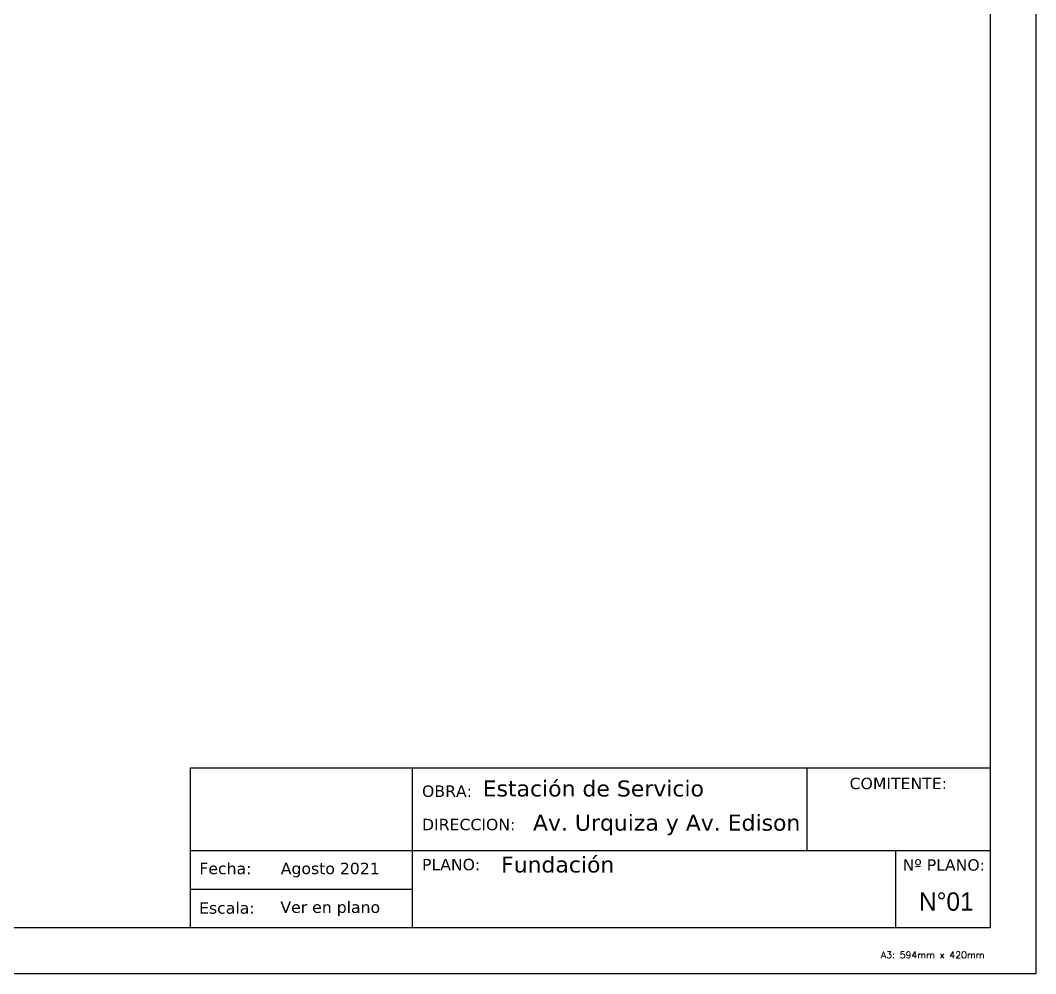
# Model space of a CAD drawing. Header units: millimetres. Extents: x 15 to 74, y 2 to 179.
# Drawn here: x 51.77 to 73.99, y 136.54 to 157.4 of the extents above; entities that cross this region are included whole.
import ezdxf
from ezdxf.enums import TextEntityAlignment as Align

# ---------------------------------------------------------------- set-up
doc = ezdxf.new("R2010")
doc.units = ezdxf.units.MM
doc.layers.add('0-CYPE1', color=2, linetype='Continuous', lineweight=18)
for name, color, linetype in [('Cuadro de rotulación', 3, 'Continuous'), ('MARCO DE CARATULA', 6, 'Continuous'), ('TEXTO_ROTULO', 2, 'Continuous')]:
    doc.layers.add(name, color=color, linetype=linetype)
doc.styles.add('CYPETXT', font='PER_____.TTF', dxfattribs={"height": 0.2})
doc.styles.add('ROMANS', font='romans')
doc.styles.add('Verdana', font='verdana.ttf')

msp = doc.modelspace()

# ---------------------------------------------------------------- linework, layer by layer
at = {"color": 1}
msp.add_lwpolyline([(73.988, 178.541), (73.988, 136.541), (14.588, 136.541), (14.588, 178.541)], close=True, dxfattribs=at)
at = {"color": 7}
msp.add_lwpolyline([(17.088, 177.541), (72.988, 177.541), (72.988, 137.541), (17.088, 137.541)], close=True, dxfattribs=at)
at = {"layer": 'MARCO DE CARATULA'}
msp.add_line((68.988, 139.234), (68.988, 141.041), dxfattribs=at)
msp.add_lwpolyline([(55.488, 141.041), (72.988, 141.041), (72.988, 137.541), (55.488, 137.541)], close=True, dxfattribs=at)
for points in [[(60.34, 141.041), (60.34, 137.541)], [(55.488, 139.234), (60.34, 139.234)], [(60.34, 139.234), (72.988, 139.234)], [(70.923, 139.234), (70.923, 137.541)], [(55.488, 138.388), (60.34, 138.388)]]:
    msp.add_lwpolyline(points, dxfattribs=at)

# ---------------------------------------------------------------- texts
at = {"layer": '0-CYPE1', "insert": (70.6, 137.027), "char_height": 0.15, "attachment_point": 1, "style": 'ROMANS'}
msp.add_mtext_dynamic_manual_height_columns('A3: 594mm x 420mm ', width=18.57694, gutter_width=0.5, heights=[0], dxfattribs=at)
at = {"layer": 'Cuadro de rotulación', "color": 2, "style": 'Verdana'}
for s, p in [('Estación de Servicio', (61.885, 140.593)), ('Av. Urquiza y Av. Edison', (62.985, 139.845)), ('Fundación', (62.287, 138.929))]:
    msp.add_text(s, height=0.35, dxfattribs=at).set_placement(p, align=Align.MIDDLE_LEFT)
at = {"layer": 'Cuadro de rotulación', "style": 'Verdana'}
for s, p in [('COMITENTE:', (69.915, 140.578)), ('OBRA:', (60.557, 140.409)), ('DIRECCION:', (60.557, 139.679)), ('PLANO:', (60.557, 138.803)), ('Nº PLANO:', (71.076, 138.794))]:
    msp.add_text(s, height=0.25, dxfattribs=at).set_placement(p)
for s, p in [('Fecha:', (55.684, 138.843)), ('Escala:', (55.678, 137.978))]:
    msp.add_text(s, height=0.25, dxfattribs=at).set_placement(p, align=Align.MIDDLE_LEFT)
at = {"layer": 'Cuadro de rotulación', "color": 2, "style": 'Verdana'}
for s, p in [('Agosto 2021', (58.549, 138.843)), ('Ver en plano', (58.549, 137.996))]:
    msp.add_text(s, height=0.25, dxfattribs=at).set_placement(p, align=Align.MIDDLE_CENTER)
at = {"layer": 'TEXTO_ROTULO', "style": 'CYPETXT'}
msp.add_text('N°01', height=0.4, dxfattribs=at).set_placement((71.434, 137.919))

doc.saveas('drawing.dxf')
